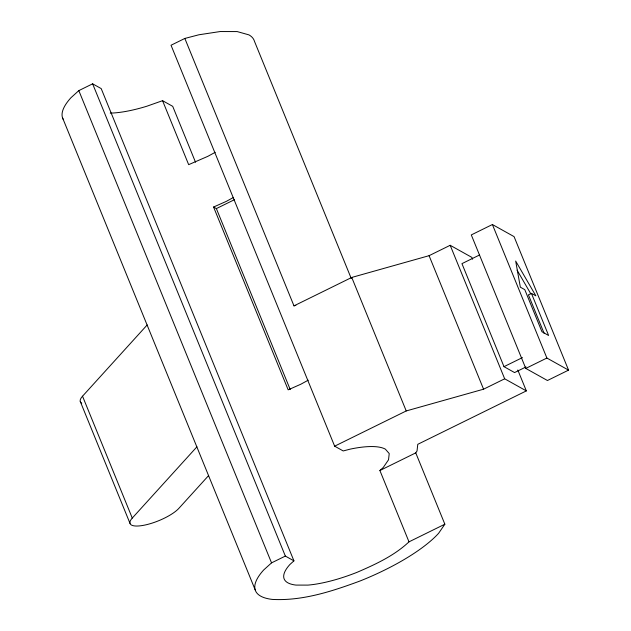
<?xml version="1.0" encoding="UTF-8"?>
<svg xmlns="http://www.w3.org/2000/svg" width="631" height="631" viewBox="0 0 631 631"><rect width="100%" height="100%" fill="white"/><g stroke="black" fill="none" stroke-linecap="round" stroke-linejoin="round"><path stroke-width="0.95" d="M63.108 119.204A103.342 30.556 -22.2 0 1 70.956 97.726L78.82 90.612L92.631 83.82L101.205 88.6L293.928 560.856L289.921 564.477A72.344 21.391 -22.2 0 0 296.01 585.087L307.952 585.103A72.344 21.391 -22.2 0 0 357.249 572.238C375.603 564.327 394.288 555.682 408.998 541.848L379.894 470.521L415.75 452.877L417.012 451.031L417.777 444.311L526.341 390.897L517.814 370.011M415.75 452.877L444.855 524.203L438.632 533.274A103.342 30.556 -22.2 0 1 359.859 581.064C331.89 591.381 302.58 601.027 272.379 599.418A103.342 30.556 -22.2 0 1 263.679 569.982L271.543 562.868L285.354 556.077L293.928 560.856M81.738 403.177A27.559 8.148 -22.2 0 1 82.535 396.205L147.197 324.933M208.616 475.561L178.928 508.286A27.559 8.148 -22.2 0 1 144.814 525.071A27.559 8.148 -22.2 0 1 132.273 518.075L196.935 446.803M379.894 470.521L383.277 467.453L388.522 459.81L389.232 453.571L385.367 449.146A72.344 21.391 -22.2 0 0 350.363 449.091L343.217 450.952L334.651 446.172L171.033 45.243L184.844 38.444L198.883 34.784L220.148 31.55L237.201 31.582L248.89 34.863A103.342 30.556 -22.2 0 1 254.411 41.181L351.254 278.484M215.203 152.316L207.82 156.346L188.669 164.659L162.561 100.676L146.928 106.197A72.344 21.391 -22.2 0 1 110.244 113.115M233.588 197.393L226.213 201.423L213.57 207.031L288.17 389.84L300.813 384.232L308.196 380.201M213.57 207.031L216.37 208.593L234.456 199.688M184.844 38.444L293.975 305.861L351.751 277.443L429.08 255.681L450.187 245.293L471.854 257.385L472.595 259.207M492.401 224.526L471.294 234.913L525.781 368.425L547.448 380.509L568.555 370.129L514.068 236.617L492.401 224.526L546.888 358.037L568.555 370.129M479.536 254.987L461.947 263.64L503.995 366.666L514.58 372.574L526.009 366.95M531.428 293.36L548.607 335.471L541.958 331.756L524.779 289.653L520.346 287.176L515.669 261.037L535.861 295.836L531.428 293.36L528.415 294.843L544.135 333.373M334.651 446.172L406.23 410.947L483.567 389.193L504.674 378.805L526.341 390.897M503.995 366.666L522.468 357.58M525.781 368.425L546.888 358.037M408.998 541.848L444.855 524.203M293.975 305.861L295.852 305.372M162.561 100.676L172.713 106.339L195.515 162.214M517.089 270.163L530.876 293.928M450.187 245.293L504.674 378.805M429.08 255.681L483.567 389.193M351.751 277.443L406.23 410.947M216.37 208.593L290.228 389.579M92.631 83.82L285.354 556.077M78.82 90.612L271.543 562.868M62.445 117.563L255.169 589.819M82.535 396.205L132.273 518.075M80.271 401.497L130.002 523.367"/></g></svg>
